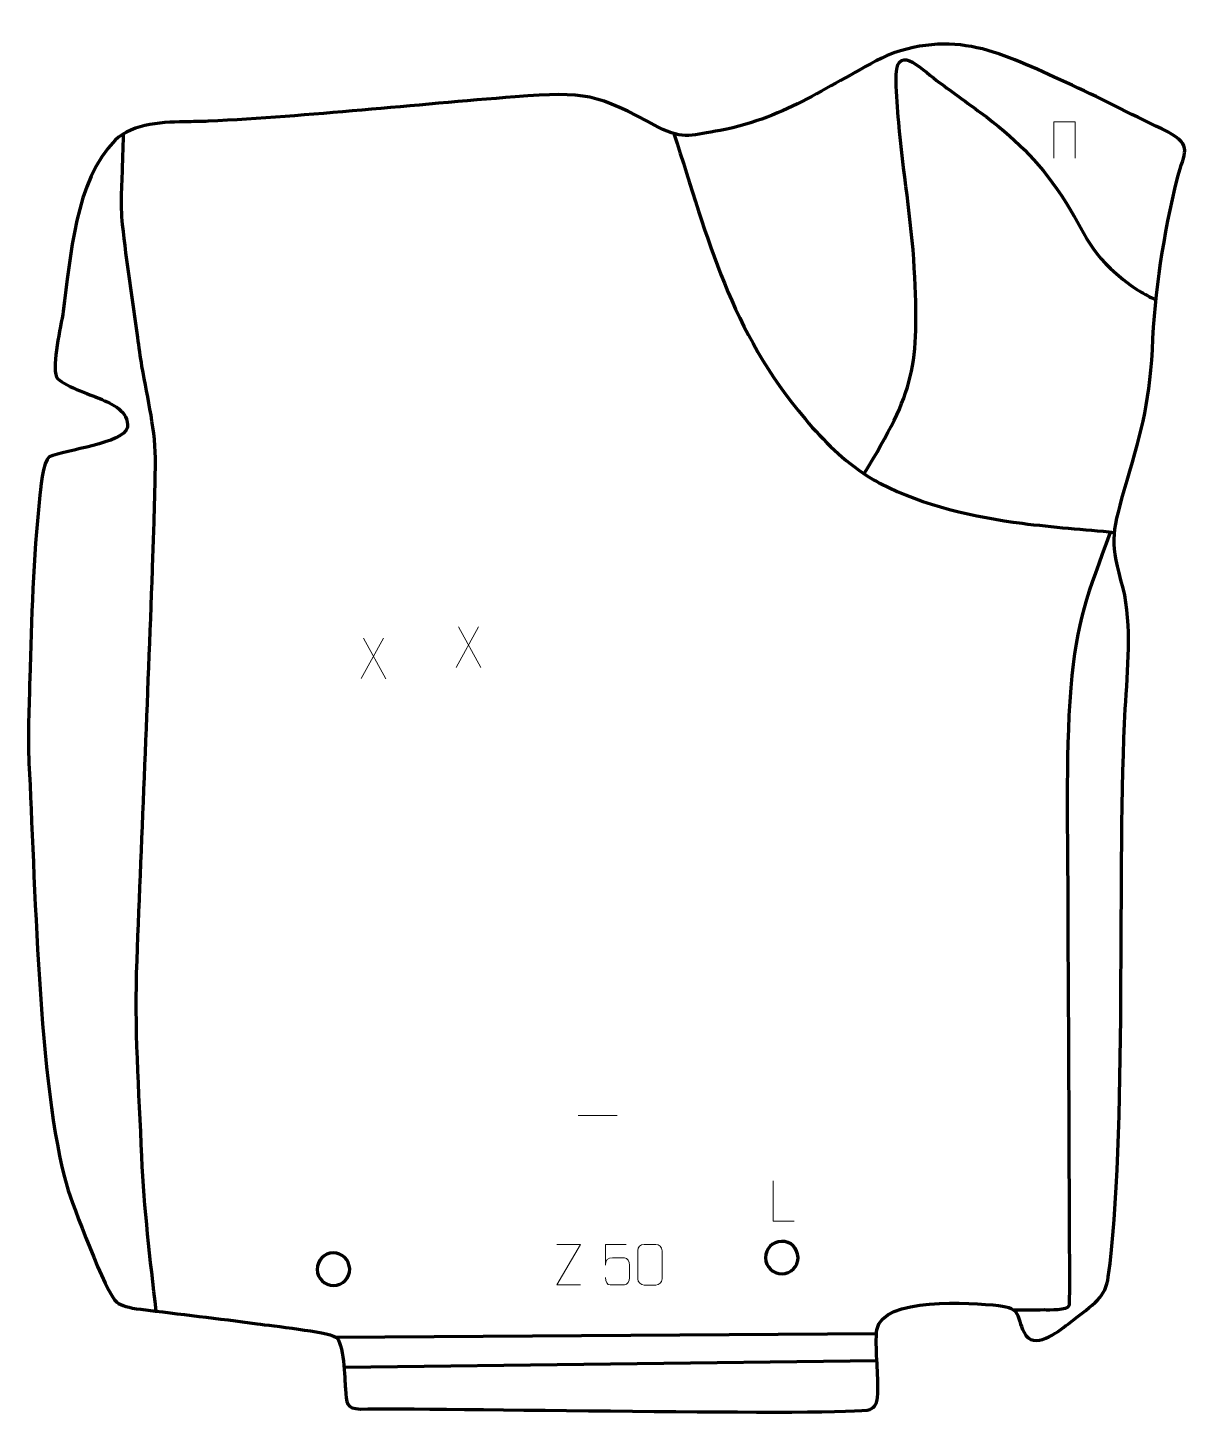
# Model space of a CAD drawing. Header units: millimetres. Extents: x -614 to 103, y 23 to 877.
import ezdxf

# ---------------------------------------------------------------- set-up
doc = ezdxf.new("R2010")
doc.units = ezdxf.units.MM
doc.header["$MEASUREMENT"] = 0
doc.layers.add('layer 2', color=7, linetype='Continuous')
doc.layers.add('layer 3', color=7, linetype='Continuous')

msp = doc.modelspace()

# ---------------------------------------------------------------- linework, layer by layer
at = {"layer": 'layer 2', "color": 142, "lineweight": 158}
for points, knots in [([(-99.9449, 602.6272), (-68.2597, 654.1226), (-65.593, 668.9343), (-68.8581, 729.3435), (-68.8581, 729.3435), (-70.4799, 759.3476), (-75.867, 789.1245), (-78.4507, 819.0951), (-78.4507, 819.0951), (-79.148, 827.56), (-79.6728, 835.9938), (-80.0398, 844.4793), (-80.0398, 844.4793), (-80.9087, 869.421), (-65.6556, 852.7562), (-55.079, 844.8511), (-55.079, 844.8511), (-46.6999, 838.5883), (-38.0996, 832.4841), (-29.6616, 826.2763), (-29.6616, 826.2763), (-29.6616, 826.2763), (-28.4514, 825.3859), (-28.4514, 825.3859), (-28.4514, 825.3859), (-6.5569, 809.2297), (6.1048, 796.6885), (21.7024, 774.1759), (21.7024, 774.1759), (37.8173, 749.285), (38.0192, 738.3761), (64.2677, 718.8611), (64.2677, 718.8611), (66.0091, 717.6511), (67.744, 716.5378), (69.5374, 715.4098), (69.5374, 715.4098), (72.9319, 713.3969), (76.3746, 711.5763), (79.8821, 709.7728)], [0, 0, 0, 0, 0.09090909, 0.09090909, 0.09090909, 0.09090909, 0.18181818, 0.18181818, 0.18181818, 0.18181818, 0.27272727, 0.27272727, 0.27272727, 0.27272727, 0.36363636, 0.36363636, 0.36363636, 0.36363636, 0.45454545, 0.45454545, 0.45454545, 0.45454545, 0.54545455, 0.54545455, 0.54545455, 0.54545455, 0.63636364, 0.63636364, 0.63636364, 0.63636364, 0.72727273, 0.72727273, 0.72727273, 0.72727273, 0.81818182, 0.81818182, 0.81818182, 0.81818182, 1, 1, 1, 1]), ([(-535.3424, 87.5215), (-538.9941, 119.9292), (-542.7971, 149.968), (-544.1549, 182.7137), (-544.1549, 182.7137), (-546.006, 223.6753), (-548.6812, 262.0898), (-547.118, 303.2821), (-547.118, 303.2821), (-544.0737, 383.5018), (-540.4609, 463.6976), (-537.61, 543.9251), (-537.61, 543.9251), (-537.3437, 551.4357), (-537.0837, 558.9463), (-536.8294, 566.4573), (-536.8294, 566.4573), (-536.359, 580.4511), (-535.9916, 594.4373), (-535.7743, 608.4375), (-535.7743, 608.4375), (-535.4677, 629.5474), (-540.6456, 648.4534), (-544.0669, 669.0296), (-544.0669, 669.0296), (-545.0301, 674.9358), (-545.9155, 680.8328), (-546.7275, 686.7617), (-546.7275, 686.7617), (-549.7912, 709.6337), (-553.5845, 733.3181), (-556.0102, 756.1569), (-556.0102, 756.1569), (-557.3822, 769.0744), (-556.2816, 782.3358), (-555.8862, 795.3055), (-555.8862, 795.3055), (-555.7328, 800.8248), (-555.5793, 806.3441), (-555.4259, 811.8634)], [0, 0, 0, 0, 0.09090909, 0.09090909, 0.09090909, 0.09090909, 0.18181818, 0.18181818, 0.18181818, 0.18181818, 0.27272727, 0.27272727, 0.27272727, 0.27272727, 0.36363636, 0.36363636, 0.36363636, 0.36363636, 0.45454545, 0.45454545, 0.45454545, 0.45454545, 0.54545455, 0.54545455, 0.54545455, 0.54545455, 0.63636364, 0.63636364, 0.63636364, 0.63636364, 0.72727273, 0.72727273, 0.72727273, 0.72727273, 0.81818182, 0.81818182, 0.81818182, 0.81818182, 1, 1, 1, 1]), ([(-216.7898, 812.2023), (-195.3259, 745.9873), (-182.3669, 691.4673), (-135.8829, 636.3489), (-135.8829, 636.3489), (-124.5719, 622.937), (-112.2213, 611.0278), (-97.5349, 601.3471), (-97.5349, 601.3471), (-94.8872, 599.7073), (-92.2818, 598.2547), (-89.53, 596.8018), (-89.53, 596.8018), (-63.2701, 583.188), (-31.6746, 576.2002), (-2.489, 572.3654), (-2.489, 572.3654), (16.4056, 569.961), (35.4555, 568.5721), (54.4171, 566.7624)], [0, 0, 0, 0, 0.16666667, 0.16666667, 0.16666667, 0.16666667, 0.33333333, 0.33333333, 0.33333333, 0.33333333, 0.5, 0.5, 0.5, 0.5, 0.66666667, 0.66666667, 0.66666667, 0.66666667, 1, 1, 1, 1]), ([(51.6596, 566.7433), (37.9766, 528.7592), (30.755, 512.6416), (27.4373, 471.0318), (27.4373, 471.0318), (23.9539, 426.3787), (25.6524, 379.2382), (25.6558, 334.2732), (25.6558, 334.2732), (25.6578, 308.2444), (25.889, 282.2151), (26.0273, 256.1867), (26.0273, 256.1867), (26.0456, 252.6848), (26.0639, 249.1828), (26.0823, 245.6807), (26.0823, 245.6807), (26.0823, 245.6807), (26.0901, 244.1798), (26.0901, 244.1798), (26.0901, 244.1798), (26.1508, 224.1384), (26.2113, 204.097), (26.2719, 184.0556), (26.2719, 184.0556), (26.3003, 174.6631), (26.8846, 92.9078), (26.4186, 91.2472), (26.4186, 91.2472), (25.3918, 87.5879), (14.1124, 88.3056), (10.9962, 88.2414), (10.9962, 88.2414), (4.8539, 88.1149), (-1.3131, 88.0612), (-7.4577, 88.0561)], [0, 0, 0, 0, 0.1, 0.1, 0.1, 0.1, 0.2, 0.2, 0.2, 0.2, 0.3, 0.3, 0.3, 0.3, 0.4, 0.4, 0.4, 0.4, 0.5, 0.5, 0.5, 0.5, 0.6, 0.6, 0.6, 0.6, 0.7, 0.7, 0.7, 0.7, 0.8, 0.8, 0.8, 0.8, 1, 1, 1, 1])]:
    msp.add_open_spline(points, degree=3, knots=knots, dxfattribs=at)
at = {"layer": 'layer 2', "color": 250, "lineweight": 9}
for points, knots in [([(17.0136, 797.1067), (17.0136, 797.1067), (17.0136, 819.457), (17.0136, 819.457), (17.0136, 819.457), (17.0136, 819.457), (30.1319, 819.457), (30.1319, 819.457), (30.1319, 819.457), (30.1319, 819.457), (30.1319, 797.1067), (30.1319, 797.1067)], [0, 0, 0, 0, 0.25, 0.25, 0.25, 0.25, 0.5, 0.5, 0.5, 0.5, 1, 1, 1, 1]), ([(-142.6703, 142.8132), (-142.6703, 142.8132), (-155.6194, 142.8132), (-155.6194, 142.8132), (-155.6194, 142.8132), (-155.6194, 142.8132), (-155.6194, 167.7668), (-155.6194, 167.7668)], [0, 0, 0, 0, 0.33333333, 0.33333333, 0.33333333, 0.33333333, 1, 1, 1, 1]), ([(-274.1922, 103.6264), (-274.1922, 103.6264), (-288.8112, 103.6264), (-288.8112, 103.6264), (-288.8112, 103.6264), (-288.8112, 103.6264), (-274.1679, 128.5838), (-274.1679, 128.5838), (-274.1679, 128.5838), (-274.1679, 128.5838), (-288.8112, 128.5838), (-288.8112, 128.5838)], [0, 0, 0, 0, 0.25, 0.25, 0.25, 0.25, 0.5, 0.5, 0.5, 0.5, 1, 1, 1, 1]), ([(-246.0955, 128.5599), (-246.0955, 128.5599), (-258.9472, 128.5599), (-258.9472, 128.5599), (-258.9472, 128.5599), (-258.9469, 124.3293), (-258.9469, 120.0984), (-258.9472, 115.8672), (-258.9472, 115.8672), (-258.9475, 119.1773), (-257.3165, 120.2491), (-254.5045, 120.3096), (-254.5045, 120.3096), (-252.0649, 120.3099), (-249.6254, 120.3099), (-247.1862, 120.3096), (-247.1862, 120.3096), (-245.5364, 120.3164), (-244.0615, 117.9359), (-244.033, 115.8672), (-244.033, 115.8672), (-244.0333, 113.2799), (-244.0333, 110.6923), (-244.033, 108.1046), (-244.033, 108.1046), (-243.9868, 106.1452), (-245.4862, 103.7089), (-247.1121, 103.6504), (-247.1121, 103.6504), (-249.0686, 103.6507), (-253.9636, 103.6507), (-255.9206, 103.6504), (-255.9206, 103.6504), (-257.7661, 103.6416), (-258.8732, 105.6064), (-258.894, 108.1575)], [0, 0, 0, 0, 0.1, 0.1, 0.1, 0.1, 0.2, 0.2, 0.2, 0.2, 0.3, 0.3, 0.3, 0.3, 0.4, 0.4, 0.4, 0.4, 0.5, 0.5, 0.5, 0.5, 0.6, 0.6, 0.6, 0.6, 0.7, 0.7, 0.7, 0.7, 0.8, 0.8, 0.8, 0.8, 1, 1, 1, 1]), ([(-235.0703, 128.6044), (-232.7042, 128.6044), (-230.3377, 128.6044), (-227.9712, 128.6044), (-227.9712, 128.6044), (-225.9907, 128.64), (-223.9647, 127.1457), (-223.9376, 124.7036), (-223.9376, 124.7036), (-223.938, 118.9462), (-223.938, 113.1884), (-223.9376, 107.4302), (-223.9376, 107.4302), (-224.0797, 105.1026), (-225.7861, 103.6203), (-227.9712, 103.6095), (-227.9712, 103.6095), (-230.3436, 103.6099), (-232.716, 103.6099), (-235.088, 103.6095), (-235.088, 103.6095), (-237.0465, 103.5039), (-239.0529, 105.3918), (-239.0415, 107.4128), (-239.0415, 107.4128), (-239.0411, 113.1934), (-239.0411, 118.9737), (-239.0415, 124.7535), (-239.0415, 124.7535), (-239.0372, 126.8955), (-237.2601, 128.618), (-235.0703, 128.6044)], [0, 0, 0, 0, 0.11111111, 0.11111111, 0.11111111, 0.11111111, 0.22222222, 0.22222222, 0.22222222, 0.22222222, 0.33333333, 0.33333333, 0.33333333, 0.33333333, 0.44444444, 0.44444444, 0.44444444, 0.44444444, 0.55555556, 0.55555556, 0.55555556, 0.55555556, 0.66666667, 0.66666667, 0.66666667, 0.66666667, 0.77777778, 0.77777778, 0.77777778, 0.77777778, 1, 1, 1, 1])]:
    msp.add_open_spline(points, degree=3, knots=knots, dxfattribs=at)
for points in [[(-336.9757, 508.5851), (-336.9757, 508.5851), (-350.7163, 483.6893), (-350.7163, 483.6893)], [(-349.2617, 508.5851), (-349.2617, 508.5851), (-335.5211, 483.6316), (-335.5211, 483.6316)], [(-395.555, 501.6851), (-395.555, 501.6851), (-409.2956, 476.7893), (-409.2956, 476.7893)], [(-407.841, 501.6851), (-407.841, 501.6851), (-394.1004, 476.7316), (-394.1004, 476.7316)], [(-275.6486, 207.8792), (-275.6486, 207.8792), (-251.6706, 207.8792), (-251.6706, 207.8792)]]:
    msp.add_open_spline(points, degree=3, dxfattribs=at)
at = {"layer": 'layer 2', "color": 142, "lineweight": 200}
for points in [[(-150.2366, 110.4877), (-155.7589, 110.4084), (-160.2998, 114.8209), (-160.3791, 120.3431), (-160.3791, 120.3431), (-160.4583, 125.8654), (-156.0459, 130.4064), (-150.5236, 130.4856), (-150.5236, 130.4856), (-145.0013, 130.5649), (-140.4604, 126.1524), (-140.3811, 120.6302), (-140.3811, 120.6302), (-140.3019, 115.1079), (-144.7143, 110.5669), (-150.2366, 110.4877)], [(-426.1231, 103.3525), (-431.6454, 103.2733), (-436.1863, 107.6857), (-436.2656, 113.208), (-436.2656, 113.208), (-436.3449, 118.7302), (-431.9324, 123.2712), (-426.4101, 123.3505), (-426.4101, 123.3505), (-420.8879, 123.4297), (-416.3469, 119.0172), (-416.2677, 113.495), (-416.2677, 113.495), (-416.1884, 107.9728), (-420.6008, 103.4318), (-426.1231, 103.3525)]]:
    msp.add_open_spline(points, degree=3, knots=[0, 0, 0, 0, 0.2, 0.2, 0.2, 0.2, 0.4, 0.4, 0.4, 0.4, 0.6, 0.6, 0.6, 0.6, 1, 1, 1, 1], dxfattribs=at)
at = {"layer": 'layer 2', "color": 142, "lineweight": 158}
for points in [[(-424.8449, 71.5956), (-424.8449, 71.5956), (-92.1173, 73.8628), (-92.1173, 73.8628)], [(-91.8658, 57.043), (-91.8658, 57.043), (-419.7426, 52.8276), (-419.7426, 52.8276)]]:
    msp.add_open_spline(points, degree=3, dxfattribs=at)
at = {"layer": 'layer 3', "color": 242, "lineweight": 158}
msp.add_open_spline([(-314.427, 834.835), (-270.4978, 837.9938), (-265.1469, 837.0451), (-226.4072, 816.1005), (-226.4072, 816.1005), (-210.2523, 807.948), (-205.0497, 811.5451), (-188.2184, 814.0621), (-188.2184, 814.0621), (-145.6819, 822.7023), (-122.556, 841.8802), (-85.4693, 860.3179), (-85.4693, 860.3179), (-41.0136, 877.2996), (-11.691, 859.9225), (28.2568, 841.9026), (28.2568, 841.9026), (48.1355, 832.8122), (67.4148, 822.595), (87.1937, 813.2577), (87.1937, 813.2577), (102.8067, 804.4766), (97.2363, 800.8558), (93.1827, 785.0093), (93.1827, 785.0093), (84.3899, 748.7362), (79.2818, 716.5463), (77.6977, 679.2056), (77.6977, 679.2056), (75.7269, 643.5967), (70.0146, 626.1796), (60.3316, 592.6057), (60.3316, 592.6057), (52.6136, 565.1844), (51.8041, 560.0675), (59.6851, 532.4303), (59.6851, 532.4303), (65.2278, 509.324), (62.3739, 482.0171), (61.0217, 458.1775), (61.0217, 458.1775), (55.7517, 365.2695), (62.4193, 191.9982), (50.5463, 108.6956), (50.5463, 108.6956), (48.721, 95.889), (43.0122, 92.951), (25.812, 79.623), (25.812, 79.623), (19.4115, 74.6634), (4.4723, 62.843), (-1.305, 74.4294), (-1.305, 74.4294), (-6.4199, 84.6877), (-2.5429, 89.2815), (-17.03, 90.9487), (-17.03, 90.9487), (-33.8472, 92.8843), (-88.5478, 96.4797), (-91.8438, 76.0982), (-91.8438, 76.0982), (-91.8438, 76.0982), (-92.0843, 74.6109), (-92.0843, 74.6109), (-92.0843, 74.6109), (-92.7081, 61.5011), (-90.921, 49.1536), (-91.2948, 36.7109), (-91.2948, 36.7109), (-91.4729, 30.7828), (-93.2225, 28.1713), (-96.1804, 27.0486), (-96.1804, 27.0486), (-107.196, 22.8675), (-370.3693, 28.2643), (-409.5082, 27.2686), (-409.5082, 27.2686), (-418.8174, 27.5974), (-417.9252, 30.965), (-418.9126, 39.7445), (-418.9126, 39.7445), (-419.3914, 45.8639), (-419.7315, 68.6044), (-424.8449, 71.5956), (-424.8449, 71.5956), (-430.6405, 74.9858), (-464.216, 78.5372), (-473.1863, 79.7284), (-473.1863, 79.7284), (-497.1278, 83.0115), (-520.7754, 85.7609), (-544.7382, 88.6507), (-544.7382, 88.6507), (-552.3172, 89.5647), (-556.6998, 90.9074), (-559.6094, 93.088), (-559.6094, 93.088), (-566.1435, 97.9847), (-587.1669, 154.1555), (-590.1713, 164.0836), (-590.1713, 164.0836), (-607.988, 225.2079), (-609.8981, 356.5049), (-613.6598, 424.6496), (-613.6598, 424.6496), (-614.3542, 441.1225), (-613.5395, 460.2597), (-613.102, 476.8154), (-613.102, 476.8154), (-612.1521, 512.7616), (-610.9811, 551.7687), (-607.1215, 587.4319), (-607.1215, 587.4319), (-606.6676, 591.6261), (-605.1377, 611.1134), (-601.1182, 613.2247), (-601.1182, 613.2247), (-590.6495, 617.7942), (-555.7862, 621.2843), (-552.9957, 631.3903), (-552.9957, 631.3903), (-552.1016, 641.4016), (-562.2002, 645.7573), (-570.0652, 649.1002), (-570.0652, 649.1002), (-575.6468, 651.4726), (-593.5285, 657.46), (-596.589, 662.2553), (-596.589, 662.2553), (-599.8176, 670.522), (-593.9416, 692.7704), (-592.5603, 702.8904), (-592.5603, 702.8904), (-588.1477, 735.6405), (-585.271, 783.7329), (-560.5945, 808.0387), (-560.5945, 808.0387), (-549.6071, 818.8611), (-529.8396, 819.3456), (-515.4626, 819.4917), (-515.4626, 819.4917), (-511.3866, 819.533), (-507.3833, 819.59), (-503.3082, 819.7689), (-503.3082, 819.7689), (-440.2896, 822.9001), (-377.331, 829.8148), (-314.427, 834.835)], degree=3, knots=[0, 0, 0, 0, 0.02631579, 0.02631579, 0.02631579, 0.02631579, 0.05263158, 0.05263158, 0.05263158, 0.05263158, 0.07894737, 0.07894737, 0.07894737, 0.07894737, 0.10526316, 0.10526316, 0.10526316, 0.10526316, 0.13157895, 0.13157895, 0.13157895, 0.13157895, 0.15789474, 0.15789474, 0.15789474, 0.15789474, 0.18421053, 0.18421053, 0.18421053, 0.18421053, 0.21052632, 0.21052632, 0.21052632, 0.21052632, 0.23684211, 0.23684211, 0.23684211, 0.23684211, 0.26315789, 0.26315789, 0.26315789, 0.26315789, 0.28947368, 0.28947368, 0.28947368, 0.28947368, 0.31578947, 0.31578947, 0.31578947, 0.31578947, 0.34210526, 0.34210526, 0.34210526, 0.34210526, 0.36842105, 0.36842105, 0.36842105, 0.36842105, 0.39473684, 0.39473684, 0.39473684, 0.39473684, 0.42105263, 0.42105263, 0.42105263, 0.42105263, 0.44736842, 0.44736842, 0.44736842, 0.44736842, 0.47368421, 0.47368421, 0.47368421, 0.47368421, 0.5, 0.5, 0.5, 0.5, 0.52631579, 0.52631579, 0.52631579, 0.52631579, 0.55263158, 0.55263158, 0.55263158, 0.55263158, 0.57894737, 0.57894737, 0.57894737, 0.57894737, 0.60526316, 0.60526316, 0.60526316, 0.60526316, 0.63157895, 0.63157895, 0.63157895, 0.63157895, 0.65789474, 0.65789474, 0.65789474, 0.65789474, 0.68421053, 0.68421053, 0.68421053, 0.68421053, 0.71052632, 0.71052632, 0.71052632, 0.71052632, 0.73684211, 0.73684211, 0.73684211, 0.73684211, 0.76315789, 0.76315789, 0.76315789, 0.76315789, 0.78947368, 0.78947368, 0.78947368, 0.78947368, 0.81578947, 0.81578947, 0.81578947, 0.81578947, 0.84210526, 0.84210526, 0.84210526, 0.84210526, 0.86842105, 0.86842105, 0.86842105, 0.86842105, 0.89473684, 0.89473684, 0.89473684, 0.89473684, 0.92105263, 0.92105263, 0.92105263, 0.92105263, 0.94736842, 0.94736842, 0.94736842, 0.94736842, 1, 1, 1, 1], dxfattribs=at)

doc.saveas('drawing.dxf')
